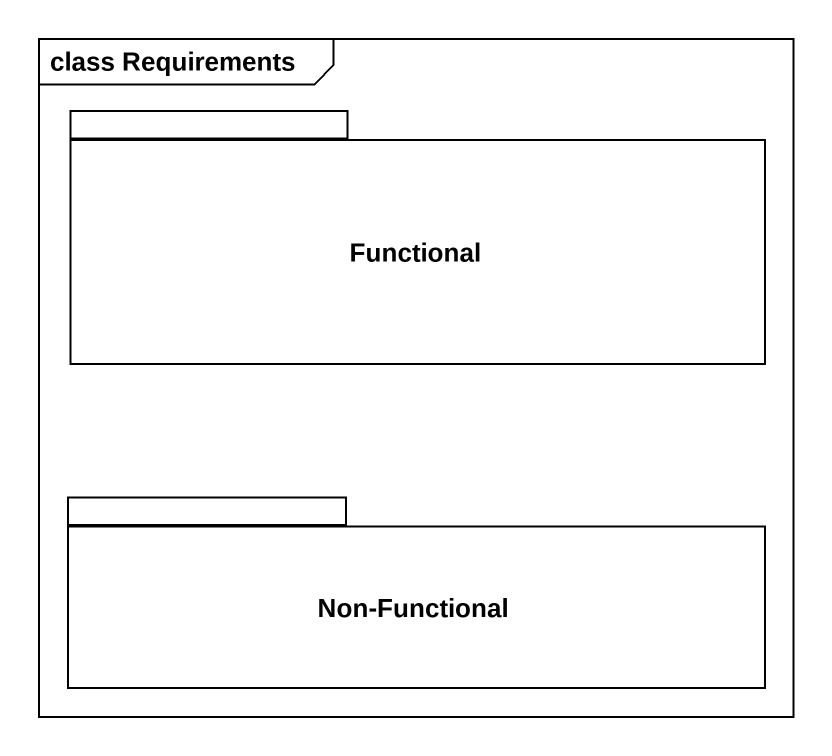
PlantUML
@startuml
mainframe class Requirements
package Functional {
}
package "Non-Functional" as Non_Functional {
}
@enduml
